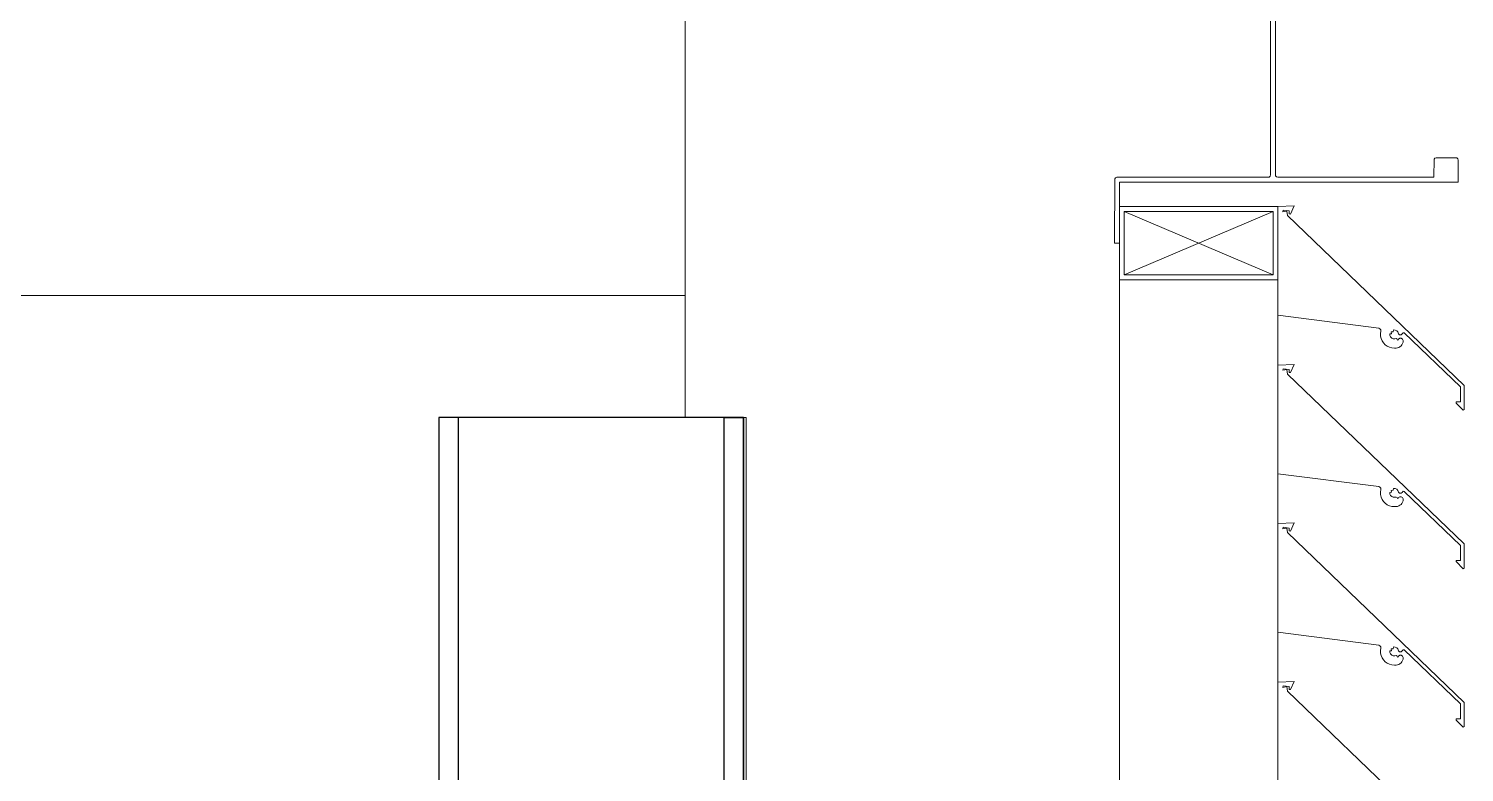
# Model space of a CAD drawing. Header units: millimetres. Extents: x -220592 to 404889, y -217665 to 38245.
# Drawn here: x 36305 to 36894, y -30411 to -30106 of the extents above; entities that cross this region are included whole.
import ezdxf

# ---------------------------------------------------------------- set-up
doc = ezdxf.new("R2010")
doc.units = ezdxf.units.MM
doc.set_wipeout_variables(frame=1)
doc.linetypes.add('XKITLINE00', pattern=[0])
for name, color, linetype in [('000 - 0_HIDE_OBJ_FRAMING_DEF_SUB_1', 7, 'Continuous'), ('000 - STRUCTURE_STEEL_FRAMING_SUB_COLOR_1', 7, 'Continuous'), ('000 - STRUCTURE_STEEL_FRAMING_SUB_COLOR_2', 7, 'Continuous'), ('000 - STRUCTURE_STEEL_FRAMING_WIPEOUT_', 7, 'Continuous')]:
    doc.layers.add(name, color=color, linetype=linetype)
doc.layers.add('Part', color=7, linetype='Continuous', lineweight=0)

# ---------------------------------------------------------------- blocks, each defined once
blk = doc.blocks.new('*A14876')
at = {"layer": 'Part', "color": 7, "linetype": 'XKITLINE00', "lineweight": 0}
for p, q in [((-81.668236, 213.056123), (-81.668243, 212.610453)), ((-81.60055, 213.058745), (-81.668236, 213.056123)), ((-81.648356, 213.034428), (-81.64632, 213.041001)), ((-81.63134, 213.037332), (-81.648356, 213.034428)), ((-81.64632, 213.041001), (-81.621337, 213.037861)), ((-81.628443, 213.018789), (-81.63134, 213.037332)), ((-80.903321, 212.322543), (-81.628443, 213.018789)), ((-81.621337, 213.037861), (-81.621208, 213.02567)), ((-81.621208, 213.02567), (-81.616085, 213.025258)), ((-81.616085, 213.025258), (-81.60055, 213.058745)), ((-81.668243, 212.610453), (-81.254237, 212.557423)), ((-81.254237, 212.557423), (-81.249162, 212.555233)), ((-81.249162, 212.555233), (-81.246025, 212.550681)), ((-81.245786, 212.545159), (-81.247272, 212.535025)), ((-81.246025, 212.550681), (-81.245786, 212.545159)), ((-81.202743, 212.541791), (-81.195578, 212.542735)), ((-81.201573, 212.534731), (-81.202743, 212.541791)), ((-81.195578, 212.542735), (-81.193256, 212.550125)), ((-81.193256, 212.550125), (-81.186584, 212.549703)), ((-81.186584, 212.549703), (-81.180508, 212.546913)), ((-81.180508, 212.546913), (-81.175841, 212.542126)), ((-81.175841, 212.542126), (-81.172727, 212.534553)), ((-81.247272, 212.535025), (-81.246897, 212.524789)), ((-81.246897, 212.524789), (-81.244674, 212.51479)), ((-81.244674, 212.51479), (-81.240676, 212.50536)), ((-81.240676, 212.50536), (-81.235036, 212.49681)), ((-81.235036, 212.49681), (-81.22794, 212.489423)), ((-81.22794, 212.489423), (-81.219624, 212.483445)), ((-81.219624, 212.483445), (-81.210361, 212.479072)), ((-81.209279, 212.533625), (-81.201573, 212.534731)), ((-81.20871, 212.527141), (-81.209279, 212.533625)), ((-81.205908, 212.521267), (-81.20871, 212.527141)), ((-81.201226, 212.516745), (-81.205908, 212.521267)), ((-81.195258, 212.514147), (-81.201226, 212.516745)), ((-81.188758, 212.513803), (-81.195258, 212.514147)), ((-81.18284, 212.514708), (-81.188758, 212.513803)), ((-81.178029, 212.512301), (-81.18284, 212.514708)), ((-81.175999, 212.50732), (-81.178029, 212.512301)), ((-81.173057, 212.512792), (-81.175999, 212.50732)), ((-81.1679, 212.51601), (-81.173057, 212.512792)), ((-81.172727, 212.534553), (-81.168544, 212.530396)), ((-81.168544, 212.530396), (-81.16265, 212.53019)), ((-81.161823, 212.515998), (-81.1679, 212.51601)), ((-81.167149, 212.480857), (-81.162695, 212.484515)), ((-81.162695, 212.484515), (-81.159024, 212.488958)), ((-81.16265, 212.53019), (-81.158186, 212.534044)), ((-81.156679, 212.512761), (-81.161823, 212.515998)), ((-81.159024, 212.488958), (-81.15627, 212.494021)), ((-81.158186, 212.534044), (-81.154531, 212.538671)), ((-81.154039, 212.507287), (-81.156679, 212.512761)), ((-81.15627, 212.494021), (-81.154535, 212.499517)), ((-81.154535, 212.499517), (-81.154039, 212.507287)), ((-81.154531, 212.538671), (-81.149372, 212.537579)), ((-81.149372, 212.537579), (-80.918356, 212.316176)), ((-81.210361, 212.479072), (-81.20046, 212.476449)), ((-81.20046, 212.476449), (-81.190247, 212.475664)), ((-81.190247, 212.475664), (-81.183448, 212.475762)), ((-81.183448, 212.475762), (-81.17772, 212.476398)), ((-81.17772, 212.476398), (-81.172219, 212.478117)), ((-81.172219, 212.478117), (-81.167149, 212.480857)), ((-80.918356, 212.316176), (-80.918699, 212.25483)), ((-80.903874, 212.223392), (-80.903321, 212.322543)), ((-80.936119, 212.254733), (-80.937204, 212.249812)), ((-80.937204, 212.249812), (-80.908555, 212.220923)), ((-80.918699, 212.25483), (-80.936119, 212.254733)), ((-80.908555, 212.220923), (-80.903874, 212.223392))]:
    blk.add_line(p, q, dxfattribs=at)
blk = doc.blocks.new('*A14877')
at = {"layer": 'Part', "color": 7, "linetype": 'XKITLINE00', "lineweight": 0}
for p, q in [((-81.668045, 213.056135), (-82.318045, 213.056135)), ((-82.318045, 213.056135), (-82.318045, 212.756135)), ((-82.298045, 212.776135), (-81.688045, 213.036135)), ((-82.298045, 213.036135), (-81.688045, 212.776135)), ((-82.298045, 212.776135), (-82.298045, 213.036135)), ((-82.298045, 213.036135), (-81.688045, 213.036135)), ((-81.688045, 213.036135), (-81.688045, 212.776135)), ((-81.668045, 212.756135), (-81.668045, 213.056135)), ((-82.318045, 212.756135), (-81.668045, 212.756135)), ((-81.688045, 212.776135), (-82.298045, 212.776135))]:
    blk.add_line(p, q, dxfattribs=at)
blk = doc.blocks.new('*A14879')
at = {"layer": 'Part', "color": 7, "linetype": 'XKITLINE00', "lineweight": 0}
for p, q in [((-81.668236, 212.406123), (-81.668243, 211.960453)), ((-81.60055, 212.408745), (-81.668236, 212.406123)), ((-81.648356, 212.384428), (-81.64632, 212.391001)), ((-81.63134, 212.387332), (-81.648356, 212.384428)), ((-81.64632, 212.391001), (-81.621337, 212.387861)), ((-81.628443, 212.368789), (-81.63134, 212.387332)), ((-80.903321, 211.672543), (-81.628443, 212.368789)), ((-81.621337, 212.387861), (-81.621208, 212.37567)), ((-81.621208, 212.37567), (-81.616085, 212.375258)), ((-81.616085, 212.375258), (-81.60055, 212.408745)), ((-81.668243, 211.960453), (-81.254237, 211.907423)), ((-81.254237, 211.907423), (-81.249162, 211.905233)), ((-81.249162, 211.905233), (-81.246025, 211.900681)), ((-81.245786, 211.895159), (-81.247272, 211.885025)), ((-81.246025, 211.900681), (-81.245786, 211.895159)), ((-81.195578, 211.892735), (-81.193256, 211.900125)), ((-81.193256, 211.900125), (-81.186584, 211.899703)), ((-81.186584, 211.899703), (-81.180508, 211.896913)), ((-81.180508, 211.896913), (-81.175841, 211.892126)), ((-81.247272, 211.885025), (-81.246897, 211.874789)), ((-81.246897, 211.874789), (-81.244674, 211.86479)), ((-81.244674, 211.86479), (-81.240676, 211.85536)), ((-81.240676, 211.85536), (-81.235036, 211.84681)), ((-81.235036, 211.84681), (-81.22794, 211.839423)), ((-81.22794, 211.839423), (-81.219624, 211.833445)), ((-81.209279, 211.883625), (-81.201573, 211.884731)), ((-81.20871, 211.877141), (-81.209279, 211.883625)), ((-81.205908, 211.871267), (-81.20871, 211.877141)), ((-81.201226, 211.866745), (-81.205908, 211.871267)), ((-81.202743, 211.891791), (-81.195578, 211.892735)), ((-81.201573, 211.884731), (-81.202743, 211.891791)), ((-81.195258, 211.864147), (-81.201226, 211.866745)), ((-81.188758, 211.863803), (-81.195258, 211.864147)), ((-81.18284, 211.864708), (-81.188758, 211.863803)), ((-81.178029, 211.862301), (-81.18284, 211.864708)), ((-81.175999, 211.85732), (-81.178029, 211.862301)), ((-81.173057, 211.862792), (-81.175999, 211.85732)), ((-81.175841, 211.892126), (-81.172727, 211.884553)), ((-81.1679, 211.86601), (-81.173057, 211.862792)), ((-81.172727, 211.884553), (-81.168544, 211.880396)), ((-81.168544, 211.880396), (-81.16265, 211.88019)), ((-81.161823, 211.865998), (-81.1679, 211.86601)), ((-81.162695, 211.834515), (-81.159024, 211.838958)), ((-81.16265, 211.88019), (-81.158186, 211.884044)), ((-81.156679, 211.862761), (-81.161823, 211.865998)), ((-81.159024, 211.838958), (-81.15627, 211.844021)), ((-81.158186, 211.884044), (-81.154531, 211.888671)), ((-81.154039, 211.857287), (-81.156679, 211.862761)), ((-81.15627, 211.844021), (-81.154535, 211.849517)), ((-81.154535, 211.849517), (-81.154039, 211.857287)), ((-81.154531, 211.888671), (-81.149372, 211.887579)), ((-81.149372, 211.887579), (-80.918356, 211.666176)), ((-81.219624, 211.833445), (-81.210361, 211.829072)), ((-81.210361, 211.829072), (-81.20046, 211.826449)), ((-81.20046, 211.826449), (-81.190247, 211.825664)), ((-81.190247, 211.825664), (-81.183448, 211.825762)), ((-81.183448, 211.825762), (-81.17772, 211.826398)), ((-81.17772, 211.826398), (-81.172219, 211.828117)), ((-81.172219, 211.828117), (-81.167149, 211.830857)), ((-81.167149, 211.830857), (-81.162695, 211.834515)), ((-80.918356, 211.666176), (-80.918699, 211.60483)), ((-80.903874, 211.573392), (-80.903321, 211.672543)), ((-80.936119, 211.604733), (-80.937204, 211.599812)), ((-80.937204, 211.599812), (-80.908555, 211.570923)), ((-80.918699, 211.60483), (-80.936119, 211.604733)), ((-80.908555, 211.570923), (-80.903874, 211.573392))]:
    blk.add_line(p, q, dxfattribs=at)
blk = doc.blocks.new('*A14880')
at = {"layer": 'Part', "color": 7, "linetype": 'XKITLINE00', "lineweight": 0}
for p, q in [((-81.668236, 211.756123), (-81.668243, 211.310453)), ((-81.60055, 211.758745), (-81.668236, 211.756123)), ((-81.648356, 211.734428), (-81.64632, 211.741001)), ((-81.63134, 211.737332), (-81.648356, 211.734428)), ((-81.64632, 211.741001), (-81.621337, 211.737861)), ((-81.628443, 211.718789), (-81.63134, 211.737332)), ((-80.903321, 211.022543), (-81.628443, 211.718789)), ((-81.621337, 211.737861), (-81.621208, 211.72567)), ((-81.621208, 211.72567), (-81.616085, 211.725258)), ((-81.616085, 211.725258), (-81.60055, 211.758745)), ((-81.668243, 211.310453), (-81.254237, 211.257423)), ((-81.254237, 211.257423), (-81.249162, 211.255233)), ((-81.249162, 211.255233), (-81.246025, 211.250681)), ((-81.246025, 211.250681), (-81.245786, 211.245159)), ((-81.195578, 211.242735), (-81.193256, 211.250125)), ((-81.193256, 211.250125), (-81.186584, 211.249703)), ((-81.186584, 211.249703), (-81.180508, 211.246913)), ((-81.180508, 211.246913), (-81.175841, 211.242126)), ((-81.245786, 211.245159), (-81.247272, 211.235025)), ((-81.247272, 211.235025), (-81.246897, 211.224789)), ((-81.246897, 211.224789), (-81.244674, 211.21479)), ((-81.244674, 211.21479), (-81.240676, 211.20536)), ((-81.240676, 211.20536), (-81.235036, 211.19681)), ((-81.235036, 211.19681), (-81.22794, 211.189423)), ((-81.22794, 211.189423), (-81.219624, 211.183445)), ((-81.209279, 211.233625), (-81.201573, 211.234731)), ((-81.20871, 211.227141), (-81.209279, 211.233625)), ((-81.205908, 211.221267), (-81.20871, 211.227141)), ((-81.201226, 211.216745), (-81.205908, 211.221267)), ((-81.202743, 211.241791), (-81.195578, 211.242735)), ((-81.201573, 211.234731), (-81.202743, 211.241791)), ((-81.195258, 211.214147), (-81.201226, 211.216745)), ((-81.188758, 211.213803), (-81.195258, 211.214147)), ((-81.18284, 211.214708), (-81.188758, 211.213803)), ((-81.178029, 211.212301), (-81.18284, 211.214708)), ((-81.175999, 211.20732), (-81.178029, 211.212301)), ((-81.173057, 211.212792), (-81.175999, 211.20732)), ((-81.175841, 211.242126), (-81.172727, 211.234553)), ((-81.1679, 211.21601), (-81.173057, 211.212792)), ((-81.172727, 211.234553), (-81.168544, 211.230396)), ((-81.168544, 211.230396), (-81.16265, 211.23019)), ((-81.161823, 211.215998), (-81.1679, 211.21601)), ((-81.162695, 211.184515), (-81.159024, 211.188958)), ((-81.16265, 211.23019), (-81.158186, 211.234044)), ((-81.156679, 211.212761), (-81.161823, 211.215998)), ((-81.159024, 211.188958), (-81.15627, 211.194021)), ((-81.158186, 211.234044), (-81.154531, 211.238671)), ((-81.154039, 211.207287), (-81.156679, 211.212761)), ((-81.15627, 211.194021), (-81.154535, 211.199517)), ((-81.154535, 211.199517), (-81.154039, 211.207287)), ((-81.154531, 211.238671), (-81.149372, 211.237579)), ((-81.149372, 211.237579), (-80.918356, 211.016176)), ((-81.219624, 211.183445), (-81.210361, 211.179072)), ((-81.210361, 211.179072), (-81.20046, 211.176449)), ((-81.20046, 211.176449), (-81.190247, 211.175664)), ((-81.190247, 211.175664), (-81.183448, 211.175762)), ((-81.183448, 211.175762), (-81.17772, 211.176398)), ((-81.17772, 211.176398), (-81.172219, 211.178117)), ((-81.172219, 211.178117), (-81.167149, 211.180857)), ((-81.167149, 211.180857), (-81.162695, 211.184515)), ((-80.918356, 211.016176), (-80.918699, 210.95483)), ((-80.903874, 210.923392), (-80.903321, 211.022543)), ((-80.936119, 210.954733), (-80.937204, 210.949812)), ((-80.918699, 210.95483), (-80.936119, 210.954733)), ((-80.937204, 210.949812), (-80.908555, 210.920923)), ((-80.908555, 210.920923), (-80.903874, 210.923392))]:
    blk.add_line(p, q, dxfattribs=at)
blk = doc.blocks.new('*A14881')
at = {"layer": 'Part', "color": 7, "linetype": 'XKITLINE00', "lineweight": 0}
for p, q in [((-81.668236, 211.106123), (-81.668243, 210.660453)), ((-81.60055, 211.108745), (-81.668236, 211.106123)), ((-81.648356, 211.084428), (-81.64632, 211.091001)), ((-81.63134, 211.087332), (-81.648356, 211.084428)), ((-81.64632, 211.091001), (-81.621337, 211.087861)), ((-81.628443, 211.068789), (-81.63134, 211.087332)), ((-81.621337, 211.087861), (-81.621208, 211.07567)), ((-81.621208, 211.07567), (-81.616085, 211.075258)), ((-81.616085, 211.075258), (-81.60055, 211.108745)), ((-80.903321, 210.372543), (-81.628443, 211.068789)), ((-81.668243, 210.660453), (-81.254237, 210.607423)), ((-81.254237, 210.607423), (-81.249162, 210.605233)), ((-81.249162, 210.605233), (-81.246025, 210.600681)), ((-81.246025, 210.600681), (-81.245786, 210.595159)), ((-81.195578, 210.592735), (-81.193256, 210.600125)), ((-81.193256, 210.600125), (-81.186584, 210.599703)), ((-81.186584, 210.599703), (-81.180508, 210.596913)), ((-81.245786, 210.595159), (-81.247272, 210.585025)), ((-81.247272, 210.585025), (-81.246897, 210.574789)), ((-81.246897, 210.574789), (-81.244674, 210.56479)), ((-81.244674, 210.56479), (-81.240676, 210.55536)), ((-81.240676, 210.55536), (-81.235036, 210.54681)), ((-81.235036, 210.54681), (-81.22794, 210.539423)), ((-81.22794, 210.539423), (-81.219624, 210.533445)), ((-81.209279, 210.583625), (-81.201573, 210.584731)), ((-81.20871, 210.577141), (-81.209279, 210.583625)), ((-81.205908, 210.571267), (-81.20871, 210.577141)), ((-81.201226, 210.566745), (-81.205908, 210.571267)), ((-81.202743, 210.591791), (-81.195578, 210.592735)), ((-81.201573, 210.584731), (-81.202743, 210.591791)), ((-81.195258, 210.564147), (-81.201226, 210.566745)), ((-81.188758, 210.563803), (-81.195258, 210.564147)), ((-81.18284, 210.564708), (-81.188758, 210.563803)), ((-81.178029, 210.562301), (-81.18284, 210.564708)), ((-81.180508, 210.596913), (-81.175841, 210.592126)), ((-81.175999, 210.55732), (-81.178029, 210.562301)), ((-81.173057, 210.562792), (-81.175999, 210.55732)), ((-81.175841, 210.592126), (-81.172727, 210.584553)), ((-81.1679, 210.56601), (-81.173057, 210.562792)), ((-81.172727, 210.584553), (-81.168544, 210.580396)), ((-81.168544, 210.580396), (-81.16265, 210.58019)), ((-81.161823, 210.565998), (-81.1679, 210.56601)), ((-81.16265, 210.58019), (-81.158186, 210.584044)), ((-81.156679, 210.562761), (-81.161823, 210.565998)), ((-81.159024, 210.538958), (-81.15627, 210.544021)), ((-81.158186, 210.584044), (-81.154531, 210.588671)), ((-81.154039, 210.557287), (-81.156679, 210.562761)), ((-81.15627, 210.544021), (-81.154535, 210.549517)), ((-81.154535, 210.549517), (-81.154039, 210.557287)), ((-81.154531, 210.588671), (-81.149372, 210.587579)), ((-81.149372, 210.587579), (-80.918356, 210.366176)), ((-81.219624, 210.533445), (-81.210361, 210.529072)), ((-81.210361, 210.529072), (-81.20046, 210.526449)), ((-81.20046, 210.526449), (-81.190247, 210.525664)), ((-81.190247, 210.525664), (-81.183448, 210.525762)), ((-81.183448, 210.525762), (-81.17772, 210.526398)), ((-81.17772, 210.526398), (-81.172219, 210.528117)), ((-81.172219, 210.528117), (-81.167149, 210.530857)), ((-81.167149, 210.530857), (-81.162695, 210.534515)), ((-81.162695, 210.534515), (-81.159024, 210.538958)), ((-80.918356, 210.366176), (-80.918699, 210.30483)), ((-80.903874, 210.273392), (-80.903321, 210.372543)), ((-80.936119, 210.304733), (-80.937204, 210.299812)), ((-80.918699, 210.30483), (-80.936119, 210.304733)), ((-80.937204, 210.299812), (-80.908555, 210.270923)), ((-80.908555, 210.270923), (-80.903874, 210.273392))]:
    blk.add_line(p, q, dxfattribs=at)
blk = doc.blocks.new('*A14899')
at = {"layer": 'Part', "color": 7, "linetype": 'XKITLINE00', "lineweight": 0}
for p, q in [((-82.318045, 199.556249), (-82.318045, 212.756135)), ((-81.668045, 212.406131), (-81.668045, 212.610427)), ((-81.668045, 211.756131), (-81.668045, 211.960427)), ((-81.668045, 211.106131), (-81.668045, 211.310427))]:
    blk.add_line(p, q, dxfattribs=at)
blk = doc.blocks.new('*A14919')
at = {"layer": 'Part', "color": 7, "linetype": 'XKITLINE00', "lineweight": 0}
for p, q in [((-82.318264, 214.406135), (-82.338264, 214.406132)), ((-82.338264, 214.406132), (-82.338218, 214.146132)), ((-82.31822, 214.156135), (-82.318264, 214.406135)), ((-82.338218, 214.146132), (-82.336532, 214.140576)), ((-82.336532, 214.140576), (-82.332043, 214.136894)), ((-82.332043, 214.136894), (-81.708216, 214.136241)), ((-80.92822, 214.156378), (-82.31822, 214.156135)), ((-81.708216, 214.136241), (-81.70266, 214.134557)), ((-81.70266, 214.134557), (-81.698977, 214.13007)), ((-81.678215, 214.126247), (-81.67653, 214.131803)), ((-81.67653, 214.131803), (-81.672043, 214.135487)), ((-81.672043, 214.135487), (-81.028216, 214.13636)), ((-81.028216, 214.13636), (-81.028204, 214.06636)), ((-80.928965, 214.062551), (-80.92822, 214.156378)), ((-81.698977, 214.13007), (-81.698215, 214.126243)), ((-81.698051, 213.186243), (-81.698215, 214.126243)), ((-81.677289, 213.18242), (-81.678215, 214.126247)), ((-81.028204, 214.06636), (-81.026518, 214.060805)), ((-81.026518, 214.060805), (-81.022029, 214.057122)), ((-81.022029, 214.057122), (-80.938203, 214.056376)), ((-80.938203, 214.056376), (-80.932647, 214.058062)), ((-80.932647, 214.058062), (-80.928965, 214.062551)), ((-81.027301, 213.250187), (-81.028049, 213.17636)), ((-81.023618, 213.254676), (-81.027301, 213.250187)), ((-81.018063, 213.256362), (-81.023618, 213.254676)), ((-80.934236, 213.255615), (-81.018063, 213.256362)), ((-80.929747, 213.251933), (-80.934236, 213.255615)), ((-80.928061, 213.246378), (-80.929747, 213.251933)), ((-80.928045, 213.156378), (-80.928061, 213.246378)), ((-82.337287, 213.169959), (-82.338002, 212.906132)), ((-82.333604, 213.174447), (-82.337287, 213.169959)), ((-82.328049, 213.176133), (-82.333604, 213.174447)), ((-81.704222, 213.177003), (-82.328049, 213.176133)), ((-82.318045, 213.156135), (-80.928045, 213.156378)), ((-82.318002, 212.906135), (-82.318045, 213.156135)), ((-81.699735, 213.180687), (-81.704222, 213.177003)), ((-81.698051, 213.186243), (-81.699735, 213.180687)), ((-81.673605, 213.177933), (-81.677289, 213.18242)), ((-81.668049, 213.176248), (-81.673605, 213.177933)), ((-81.028049, 213.17636), (-81.668049, 213.176248)), ((-82.338002, 212.906132), (-82.318002, 212.906135))]:
    blk.add_line(p, q, dxfattribs=at)
blk = doc.blocks.new('*A13471')
at = {"layer": '000 - 0_HIDE_OBJ_FRAMING_DEF_SUB_1', "color": 7, "linetype": 'XKITLINE00', "lineweight": 0}
blk.add_line((-83.063215, 212.190805), (-83.063212, 214.940805), dxfattribs=at)
blk = doc.blocks.new('*A13472')
at = {"layer": '000 - 0_HIDE_OBJ_FRAMING_DEF_SUB_1', "color": 7, "linetype": 'XKITLINE00', "lineweight": 0}
blk.add_line((-83.063349, 212.190805), (-83.063349, 212.690805), dxfattribs=at)
blk = doc.blocks.new('*A13477')
at = {"layer": '000 - 0_HIDE_OBJ_FRAMING_DEF_SUB_1', "color": 7, "linetype": 'XKITLINE00', "lineweight": 0}
for p, q in [((-82.813213, 212.190805), (-84.063213, 212.190805)), ((-84.063213, 212.190805), (-84.063213, 209.690805)), ((-83.983213, 184.940805), (-83.983213, 212.190805)), ((-82.893213, 184.940805), (-82.893213, 212.190805)), ((-82.813213, 184.940805), (-82.813213, 212.190805))]:
    blk.add_line(p, q, dxfattribs=at)
blk = doc.blocks.new('*A14915')
at = {"layer": '000 - 0_HIDE_OBJ_FRAMING_DEF_SUB_1', "color": 7, "linetype": 'XKITLINE00', "lineweight": 0}
for p, q in [((-87.063349, 214.690805), (-83.063349, 214.690805)), ((-87.063349, 212.690805), (-87.063349, 214.690805)), ((-83.063349, 214.690805), (-83.063349, 212.690805)), ((-83.063349, 212.690805), (-87.063349, 212.690805))]:
    blk.add_line(p, q, dxfattribs=at)
blk = doc.blocks.new('W-1-PP18-ST_20260402-011103_LOWER_PL')
at = {"layer": '000 - 0_HIDE_OBJ_FRAMING_DEF_SUB_1', "color": 7, "lineweight": 0, "xscale": 100, "yscale": 100, "zscale": 100}
for name in ['*A13471', '*A13472', '*A14915', '*A13477']:
    blk.add_blockref(name, (17759.3349, -35779.0805), dxfattribs=at)
blk = doc.blocks.new('*U17515')
at = {"color": 7}
blk.add_wipeout([(0, 0), (0, 125), (2725, 125), (2725, 0)], dxfattribs=at).dxf.layer = '000 - STRUCTURE_STEEL_FRAMING_WIPEOUT_'
at = {"layer": '000 - STRUCTURE_STEEL_FRAMING_SUB_COLOR_1', "color": 7}
for points in [[(0, 125), (0, 117), (2725, 117), (2725, 125)], [(0, 0), (0, 8), (2725, 8), (2725, 0)]]:
    blk.add_lwpolyline(points, close=True, dxfattribs=at)
at = {"layer": '000 - STRUCTURE_STEEL_FRAMING_SUB_COLOR_2', "color": 7}
blk.add_lwpolyline([(0, 0), (0, 125), (2725, 125), (2725, 0)], close=True, dxfattribs=at)
blk = doc.blocks.new('W-1-PP18-ST_20260402-014810LOPL_MAIN_ST')
at = {"color": 7, "xscale": -1, "rotation": 270}
blk.add_blockref('*U17515', (9352, -17285), dxfattribs=at)

msp = doc.modelspace()

# ---------------------------------------------------------------- block references
at = {"color": 7, "lineweight": 0, "xscale": 100, "yscale": 100, "zscale": 100}
for name in ['*A14919', '*A14877', '*A14876', '*A14899', '*A14879', '*A14880', '*A14881']:
    msp.add_blockref(name, (44984.4833, -51484.8507), dxfattribs=at)

# ---------------------------------------------------------------- next in the draw order: block references
at = {"layer": 'Defpoints', "color": 7}
msp.add_blockref('W-1-PP18-ST_20260402-011103_LOWER_PL', (27121.4984, -15705.7702), dxfattribs=at)

# ---------------------------------------------------------------- next in the draw order: block references
msp.add_blockref('W-1-PP18-ST_20260402-014810LOPL_MAIN_ST', (27121.4984, -15705.7702), dxfattribs=at)

doc.saveas('drawing.dxf')
